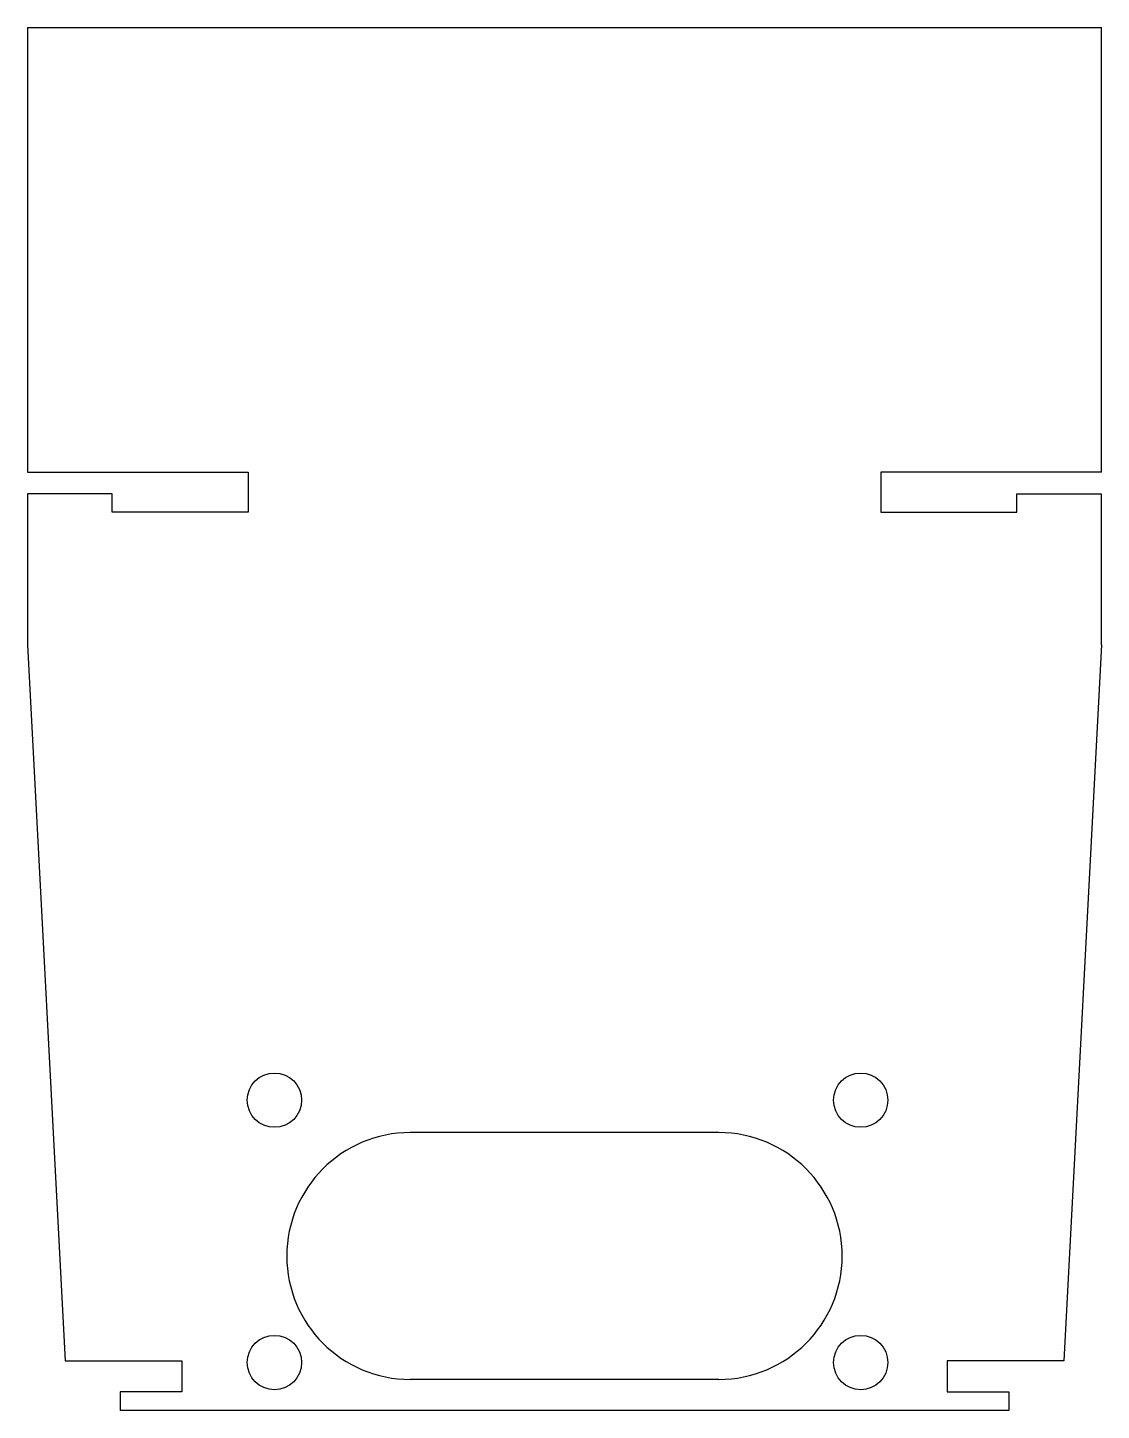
# Model space of a CAD drawing. Header units: millimetres. Extents: x -87 to 87, y -62 to 162.
import ezdxf

# ---------------------------------------------------------------- set-up
doc = ezdxf.new("R2010")
doc.units = ezdxf.units.MM

msp = doc.modelspace()

# ---------------------------------------------------------------- linework, layer by layer
at = {"color": 7, "linetype": 'Continuous', "lineweight": 25}
for p, q in [((-87, 162), (87, 162)), ((-87, 162), (-87, 90)), ((87, 90), (87, 162)), ((-87, 90), (-51.28, 90)), ((-51.28, 90), (-51.28, 83.5)), ((51.28, 90), (51.28, 83.5)), ((87, 90), (51.28, 90)), ((-73.28, 86.5), (-87, 86.5)), ((-87, 86.5), (-87, 62)), ((-73.28, 83.5), (-73.28, 86.5)), ((73.28, 86.5), (87, 86.5)), ((73.28, 83.5), (73.28, 86.5)), ((87, 62), (87, 86.5)), ((-51.28, 83.5), (-73.28, 83.5)), ((51.28, 83.5), (73.28, 83.5)), ((-87, 62), (-80.92, -54)), ((87, 62), (80.92, -54)), ((25, -17), (-25, -17)), ((-80.92, -54), (-62, -54)), ((-62, -54), (-62, -59)), ((62, -54), (62, -59)), ((80.92, -54), (62, -54)), ((25, -57), (-25, -57)), ((-62, -59), (-72, -59)), ((-72, -59), (-72, -62)), ((62, -59), (72, -59)), ((72, -59), (72, -62)), ((72, -62), (-72, -62))]:
    msp.add_line(p, q, dxfattribs=at)
for centre in [(-47, -11.75), (48, -11.75), (-47, -54.25), (48, -54.25)]:
    msp.add_circle(centre, 4.4, dxfattribs=at)
for centre, start, end in [((-25, -37), 90, 270), ((25, -37), 270, 90)]:
    msp.add_arc(centre, 20, start, end, dxfattribs=at)

doc.saveas('drawing.dxf')
